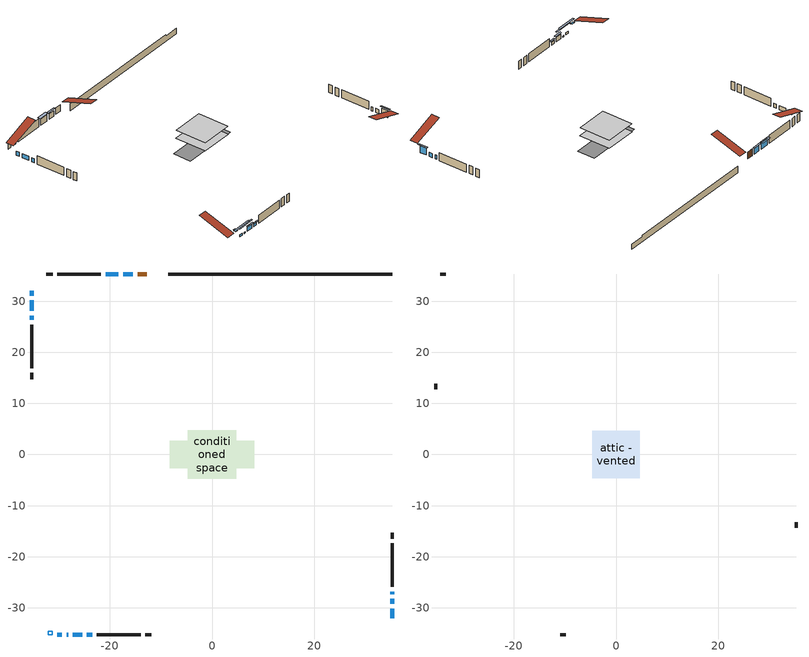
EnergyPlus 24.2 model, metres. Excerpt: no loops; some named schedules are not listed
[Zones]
conditioned space
 floor adiabatic (AdiabaticFloorConstruction): -4.72,-4.72 -4.72,4.72 4.72,4.72 4.72,-4.72 z0.85
 floor foundation (Slab1 construction): -8.29,-2.68 -8.29,2.68 8.29,2.68 8.29,-2.68 z-1.16
 wall outside (AdiabaticWallConstruction 1): -12.81,35.32 -14.57,35.32 z0.85:2.88
 wall outside (AdiabaticWallConstruction): 35.32,-32.01 35.32,-30.18 z0.85:2.88; -30.29,-35.32 -29.37,-35.32 z0.85:1.46; -28.45,-35.32 -28.14,-35.32 z0.85:1.18; -35.32,32.01 -35.32,31.09 / 35.32,-29.25 35.32,-28.25 / 35.32,-27.32 35.32,-26.85 / -35.32,30.16 -35.32,28.09 / -35.32,27.16 -35.32,26.34 z0.85:2.07; -15.5,35.32 -17.4,35.32 z0.85:2.5; -18.33,35.32 -20.82,35.32 z0.85:2.76; -27.21,-35.32 -25.44,-35.32 z0.85:2.27; -24.51,-35.32 -23.44,-35.32 z0.85:1.79
 wall outside (Wall1 construction): -21.75,35.32 -30.28,35.32 / -22.51,-35.32 -13.99,-35.32 / -35.32,25.41 -35.32,16.89 / 35.32,-25.92 35.32,-17.4 z0.85:3.29
 wall outside (Wall2 construction): -31.2,35.32 -32.39,35.32 / -13.06,-35.32 -11.87,-35.32 / -35.32,15.96 -35.32,14.77 / 35.32,-16.47 35.32,-15.28 z0.85:3.29
 wall foundation (FoundationWall1 construction): -8.57,35.32,-1.16 -8.57,35.32,0.85 30.93,35.32,0.85 30.93,35.32,0.45 35.32,35.32,0.45 35.32,35.32,-1.16
 window (WindowConstruction): 35.32,-32.01 35.32,-30.18 z0.85:2.88
 window (WindowConstruction 9): -30.29,-35.32 -29.38,-35.32 z0.85:1.46
 window (WindowConstruction 10): -28.45,-35.32 -28.14,-35.32 z0.85:1.18
 window (WindowConstruction 11): -35.32,32.01 -35.32,31.09 z0.85:2.07
 window (WindowConstruction 1): 35.32,-29.25 35.32,-28.25 z0.85:2.07
 window (WindowConstruction 2): 35.32,-27.32 35.32,-26.85 z0.85:2.07
 window (WindowConstruction 3): -15.5,35.32 -17.4,35.32 z0.85:2.5
 window (WindowConstruction 4): -18.33,35.32 -20.82,35.32 z0.85:2.75
 window (WindowConstruction 5): -27.21,-35.32 -25.44,-35.32 z0.85:2.27
 window (WindowConstruction 6): -24.51,-35.32 -23.44,-35.32 z0.85:1.79
 window (WindowConstruction 7): -35.32,30.16 -35.32,28.09 z0.85:2.07
 window (WindowConstruction 8): -35.32,27.16 -35.32,26.34 z0.85:2.07
 door (Door): -12.81,35.32 -14.57,35.32 z0.85:2.88
 ceiling adiabatic (AdiabaticFloorConstruction): 4.72,-4.72 4.72,4.72 -4.72,4.72 -4.72,-4.72 z0.85
 roof outside (AdiabaticRoofConstruction): -31.22,-35.32,3.29 -31.22,-34.57,3.54 -32.01,-34.57,3.54 -32.01,-35.32,3.29
 skylight (SkylightConstruction): -31.22,-35.32,3.29 -31.22,-34.57,3.54 -32.01,-34.57,3.54 -32.01,-35.32,3.29
attic - vented
 floor to conditioned space (Floor1 construction Reversed): -4.64,-4.64 -4.64,4.64 4.64,4.64 4.64,-4.64 z3.29
 wall outside (Wall3 construction): -33.32,35.32 -34.39,35.32 / -10.94,-35.32 -9.88,-35.32 / -35.32,13.84 -35.32,12.78 / 35.32,-14.35 35.32,-13.29 z0.85:3.29
 roof outside (Roof1 construction): -11.88,35.32,3.29 -11.88,26.28,6.3 -9.5,26.28,6.3 -9.5,35.32,3.29; -32.94,-35.32,3.29 -32.94,-26.28,6.3 -35.32,-26.28,6.3 -35.32,-35.32,3.29; -35.32,32.94,3.29 -26.28,32.94,6.3 -26.28,35.32,6.3 -35.32,35.32,3.29; 35.32,-32.94,3.29 26.28,-32.94,6.3 26.28,-35.32,6.3 35.32,-35.32,3.29
shading: 35.32,-29.72 35.32,-32.47 35.72,-32.47 35.72,-29.72 z3.34; -26.85,-35.32 -32.82,-35.32 -32.82,-35.73 -26.85,-35.73 z3.99; -25.61,-35.32 -30.98,-35.32 -30.98,-35.73 -25.61,-35.73 z3.71; -17.86,35.32 -15.04,35.32 -15.04,35.72 -17.86,35.72 z2.96; -21.12,35.32 -18.03,35.32 -18.03,36.08 -21.12,36.08 z3.05; -25.14,-35.32 -27.51,-35.32 -27.51,-35.72 -25.14,-35.72 z2.57; -23.14,-35.32 -24.81,-35.32 -24.81,-35.72 -23.14,-35.72 z2.09
[Building]
Building 1: Terrain=Suburbs
[Site:Location]
Toronto Intl AP_ON: Latitude {deg}=43.68; Longitude {deg}=-79.63; Time Zone {hr}=-5; Elevation {m}=173; Keep Site Location Information=Yes
[Site:GroundTemperature:Shallow]
4.59119, 2.66285, 2.50842, 3.42352, 7.09712, 10.7536, 13.9236, 15.9317, 16.1023, 14.4691, 11.3799, 7.83558
[Site:WaterMainsTemperature]
Calculation Method=Schedule; Temperature Schedule=mains temperature schedule
[Material] Roughness=Rough; Thermal Absorptance=0.9
Name | Thickness {m} | Conductivity {W/m-K} | Density {kg/m3} | Specific Heat {J/kg-K} | Solar Absorptance | Visible Absorptance
asphalt or fiberglass shingles | 0.00635 | 0.162714 | 1121.4 | 1465.45 | 0.4 | 0.4
asphalt or fiberglass shingles 1 | 0.00635 | 0.162714 | 1121.4 | 1465.45 | 0.7 | 0.7
ceiling loosefill ins | 0.0846667 | 0.0480833 | 16.02 | 1046.75 | 0.7 | 0.7
ceiling stud and cavity | 0.1397 | 0.0907748 | 65.682 | 1177.47 | 0.7 | 0.7
concrete 4.0 in. | 0.1016 | 1.803125 | 2242.8 | 837.4 | 0.7 | 0.7
concrete 8.0 in. | 0.2032 | 1.803125 | 2242.8 | 837.4 | 0.7 | 0.7
door material | 0.04445 | 0.188738 | 512.64 | 1214.23 | 0.7 | 0.7
exterior vertical ins | 0.00216305 | 0.029427 | 32.04 | 1214.23 | 0.7 | 0.7
floor covering | 0.0127 | 0.0433444 | 54.468 | 1339.84 | 0.6 | 0.6
floor rigid ins; roof rigid ins; wall rigid ins | 0.512978 | 0.029427 | 32.04 | 1214.23 | 0.7 | 0.7
floor stud and cavity | 0.1397 | 1.75129 | 37.0049 | 1207.88 | 0.7 | 0.7
furniture material conditioned space 1 | 0.1524 | 0.115458 | 640.8 | 1214.23 | 0.6 | 0.6
gypsum board | 0.00254 | 0.160291 | 801 | 837.4 | 0.6 | 0.6
gypsum board 1 | 0.0127 | 0.160291 | 801 | 837.4 | 0.6 | 0.6
osb sheathing 0.5 in. | 0.0127 | 0.115458 | 512.64 | 1214.23 | 0.7 | 0.7
osb sheathing 0.75 in. | 0.01905 | 0.115458 | 512.64 | 1214.23 | 0.7 | 0.7
roof stud and cavity | 0.18415 | 1.78685 | 37.0049 | 1207.88 | 0.6 | 0.6
wall stud and cavity | 0.0889 | 0.252165 | 50.32683 | 1063.81 | 0.7 | 0.7
wall stud and cavity 1 | 0.1397 | 0.121313 | 139.0536 | 1170.24 | 0.7 | 0.7
wall stud and cavity 2 | 0.0889 | 6.9971 | 50.32683 | 1063.81 | 0.6 | 0.6
wall stud and cavity 3 | 0.0889 | 0.380278 | 52.3479 | 1209.89 | 0.7 | 0.7
wall stud and cavity 4 | 0.0889 | 0.391764 | 83.0341 | 1211.67 | 0.7 | 0.7
wood siding | 0.00254 | 0.102417 | 544.68 | 1172.36 | 0.4 | 0.4
wood siding 1 | 0.0254 | 0.102417 | 544.68 | 1172.36 | 0.4 | 0.4
wood siding 2; wood siding 3 | 0.0254 | 0.102417 | 544.68 | 1172.36 | 0.7 | 0.7
[WindowMaterial:SimpleGlazingSystem]
Name | U-Factor {W/m2-K} | Solar Heat Gain Coefficient
SkylightMaterial | 2.13282 | 0.5726
WindowMaterial | 3.296079 | 0.7
WindowMaterial 1 | 4.1404 | 0.69
WindowMaterial 10 | 4.55546 | 0.66
WindowMaterial 2 | 4.59521 | 0.65
WindowMaterial 3 | 5.927832 | 0.79
WindowMaterial 4 | 6.00221 | 0.8
WindowMaterial 5 | 3.88943 | 0.71
WindowMaterial 6 | 4.22614 | 0.68
WindowMaterial 7 | 4.23011 | 0.68
WindowMaterial 8 | 5.37025 | 0.69
WindowMaterial 9 | 4.391933 | 0.49
[Construction]
AdiabaticFloorConstruction: floor stud and cavity, floor rigid ins, osb sheathing 0.75 in., floor covering
AdiabaticRoofConstruction: asphalt or fiberglass shingles 1, roof rigid ins, osb sheathing 0.75 in., roof stud and cavity
AdiabaticWallConstruction: wood siding 2, wall rigid ins, wall stud and cavity 3, gypsum board 1
AdiabaticWallConstruction 1: wood siding 3, wall rigid ins, wall stud and cavity 3, gypsum board 1
Door: door material
Floor1 construction Reversed: gypsum board 1, ceiling stud and cavity, ceiling loosefill ins
FoundationWall1 construction: concrete 8.0 in.
furniture construction conditioned space 1: furniture material conditioned space 1
PartitionWallConstruction: gypsum board 1, wall stud and cavity 4, gypsum board 1
Roof1 construction: asphalt or fiberglass shingles
SkylightConstruction: SkylightMaterial
Slab1 construction: concrete 4.0 in.
Wall1 construction: wood siding, wall stud and cavity, gypsum board
Wall2 construction: wood siding 1, osb sheathing 0.5 in., wall stud and cavity 1, gypsum board 1
Wall3 construction: wood siding, wall stud and cavity 2
WindowConstruction: WindowMaterial
WindowConstruction 1: WindowMaterial 1
WindowConstruction 10: WindowMaterial 9
WindowConstruction 11: WindowMaterial 10
WindowConstruction 2: WindowMaterial 2
WindowConstruction 3: WindowMaterial 3
WindowConstruction 4: WindowMaterial 4
WindowConstruction 5; WindowConstruction 7: WindowMaterial 5
WindowConstruction 6: WindowMaterial 6
WindowConstruction 8: WindowMaterial 7
WindowConstruction 9: WindowMaterial 8
[Zone] Multiplier=1; Part of Total Floor Area=Yes
Name | Volume {m3}
attic - vented | 42.5331
conditioned space | 412.9
[Space]
Name | Zone | Volume {m3}
attic - vented 1 | attic - vented | 42.5331
conditioned space 1 | conditioned space | 412.9
[ZoneInfiltration:EffectiveLeakageArea]
infil attic - vented 1: Zone or Space=attic - vented 1; Schedule=Always On Discrete; Effective Air Leakage Area {cm2}=3561.16; Stack Coefficient=0.000379044; Wind Coefficient=1.31542e-05
[ZoneMixing]
whole house fan mix: Zone or Space=attic - vented; Schedule=Always On Continuous; Design Flow Rate Calculation Method=Flow/Zone; Design Flow Rate {m3/s}=0; Source Zone or Space=conditioned space
[SurfaceProperty:ExposedFoundationPerimeter]
Slab1: Exposed Perimeter Calculation Method=TotalExposedPerimeter; Total Exposed Perimeter {m}=43.891
[InternalMass] Zone or ZoneList=conditioned space; Space or SpaceList=conditioned space 1
Name | Construction | Surface Area {m2}
furniture mass conditioned space 1 | furniture construction conditioned space 1 | 71.2001
partition wall mass | PartitionWallConstruction | 178
[Lights]
interior lighting: Zone or ZoneList or Space or SpaceList=conditioned space 1; Schedule=interior lighting schedule; Design Level Calculation Method=LightingLevel; Lighting Level {W}=343.2; Return Air Fraction=0; Fraction Radiant=0.6; Fraction Visible=0.2; Fraction Replaceable=1
[People]
occupants: Zone or ZoneList or Space or SpaceList=conditioned space 1; Number of People Schedule=occupants schedule; Number of People Calculation Method=People; Number of People=3; Fraction Radiant=0.314171; Sensible Heat Fraction=0.56303; Activity Level Schedule=occupants activity schedule; Carbon Dioxide Generation Rate {m3/s-W}=0; Enable ASHRAE 55 Comfort Warnings=No; Mean Radiant Temperature Calculation Type=EnclosureAveraged
[ElectricEquipment] Zone or ZoneList or Space or SpaceList=conditioned space 1; Design Level Calculation Method=EquipmentLevel
Name | Schedule | Design Level {W} | Fraction Latent | Fraction Radiant | Fraction Lost
clothes dryer | clothes dryer schedule | 140.772 | 0.015 | 0.081 | 0.85
clothes washer | clothes washer schedule | 32.1985 | 0.03 | 0.162 | 0.7
cooking range | cooking range schedule | 215.147 | 0.08 | 0.432 | 0.2
dishwasher | dishwasher schedule | 66.8632 | 0.3 | 0.18 | 0.4
fridge | fridge schedule | 72.9452 | 0 | 0.6 | 0
mech vent house fan | mech vent house fan schedule | 0 | 0 | 0 | 1
mech vent house fan cfis | mech vent house fan cfis schedule | 0 | 0 | 0 | 0
mech vent range fan 0 | mech vent range fan 0 schedule | 57 | 0 | 0 | 1
misc plug loads | misc plug loads schedule | 494.7 | 0.045 | 0.513 | 0.1
whole house fan | Always On Discrete | 0 | 0 | 0 | 1
[OtherEquipment] Zone or ZoneList or Space or SpaceList=conditioned space 1; Design Level Calculation Method=EquipmentLevel
Name | Fuel Type | Schedule | Design Level {W} | Fraction Latent | Fraction Radiant | Fraction Lost
clothes dryer 1 | Electricity | clothes dryer schedule | 0 | 0.015 | 0.081 | 0.85
cooking range 1 | Electricity | cooking range schedule | 0 | 0.08 | 0.432 | 0.2
general water use latent | None | general water use schedule | 62.594 | 1 | 0 | 0
general water use sensible | None | general water use schedule | -61.6891 | 0 | 0.6 | 0
mech vent house fan latent load | None | Always On Discrete | 0 | 1 | 0 | 0
mech vent house fan sensible load | None | Always On Discrete | 0 | 0 | 0 | 0
water heater energy adjustment1 | NaturalGas | Always On Discrete | 0.01 | 0 | 0 | 1
[ZoneInfiltration:DesignFlowRate] Zone or ZoneList or Space or SpaceList=conditioned space 1; Schedule=Always On Discrete; Design Flow Rate Calculation Method=Flow/Zone; Design Flow Rate {m3/s}=0
infil flow; natural vent flow; whole house fan flow
[AvailabilityManager:Scheduled]
central ac and furnace airloop Availability Manager: Schedule=Always On Discrete
[Foundation:Kiva]
Foundation Kiva 1: Initial Indoor Air Temperature {C}=18; Wall Height Above Grade {m}=0.849996; Wall Depth Below Slab {m}=0.2032; Custom Block Material Name 1=exterior vertical ins; Custom Block Depth 1 {m}=2.01; Custom Block X Position 1 {m}=0.2032; Custom Block Z Position 1 {m}=0
[Foundation:Kiva:Settings]
Soil Conductivity {W/m-K}=0.849921; Soil Density {kg/m3}=1842.3; Soil Specific Heat {J/kg-K}=418.7; Ground Solar Absorptivity=0.9; Ground Thermal Absorptivity=0.9; Ground Surface Roughness {m}=0.03; Far-Field Width {m}=40; Deep-Ground Boundary Condition=ZeroFlux; Deep-Ground Depth {m}=40; Minimum Cell Dimension {m}=0.2; Maximum Cell Growth Coefficient=3; Simulation Timestep=Timestep
[Exterior:Lights]
exterior lighting: Schedule=exterior lighting schedule; Design Level {W}=75.6
[EnergyManagementSystem:GlobalVariable]
central_ac_and_furnace_airloop_Fan_RTF
infil_program_Qfan
infil_program_Qinf
natural_vent_program_Qnv
natural_vent_program_Qwhf
[EnergyManagementSystem:Sensor]
Name | Output:Variable or Output:Meter Index Key | Output:Variable or Output:Meter
airflow_gain | infil flow | Infiltration Sensible Heat Gain Energy
airflow_gain_1 | natural vent flow | Infiltration Sensible Heat Gain Energy
airflow_gain_2 | whole house fan flow | Infiltration Sensible Heat Gain Energy
airflow_loss | infil flow | Infiltration Sensible Heat Loss Energy
airflow_loss_1 | natural vent flow | Infiltration Sensible Heat Loss Energy
airflow_loss_2 | whole house fan flow | Infiltration Sensible Heat Loss Energy
clg_load_cond |  | Cooling:EnergyTransfer:Zone:CONDITIONED SPACE
clg_sp_s; clg_sp_s_1 | cooling setpoint | Schedule Value
clothes_dryer_exhaust_0_sch_s | clothes dryer exhaust 0 schedule | Schedule Value
cool_season | cooling season schedule | Schedule Value
htg_load_cond |  | Heating:EnergyTransfer:Zone:CONDITIONED SPACE
htg_sp_s; htg_sp_s_1 | heating setpoint | Schedule Value
ig_ee_conv | clothes dryer | Electric Equipment Convective Heating Energy
ig_ee_conv_2 | cooking range | Electric Equipment Convective Heating Energy
ig_ee_conv_4 | fridge | Electric Equipment Convective Heating Energy
ig_ee_conv_5 | misc plug loads | Electric Equipment Convective Heating Energy
ig_ee_conv_6 | whole house fan | Electric Equipment Convective Heating Energy
ig_ee_rad | clothes dryer | Electric Equipment Radiant Heating Energy
ig_ee_rad_2 | cooking range | Electric Equipment Radiant Heating Energy
ig_ee_rad_4 | fridge | Electric Equipment Radiant Heating Energy
ig_ee_rad_5 | misc plug loads | Electric Equipment Radiant Heating Energy
ig_ee_rad_6 | whole house fan | Electric Equipment Radiant Heating Energy
ig_lgt_conv | interior lighting | Lights Convective Heating Energy
ig_lgt_rad | interior lighting | Lights Radiant Heating Energy
ig_lgt_vis | interior lighting | Lights Visible Radiation Heating Energy
ig_oe_conv | clothes dryer 1 | Other Equipment Convective Heating Energy
ig_oe_conv_1 | cooking range 1 | Other Equipment Convective Heating Energy
ig_oe_conv_2 | general water use latent | Other Equipment Convective Heating Energy
ig_oe_conv_3 | general water use sensible | Other Equipment Convective Heating Energy
ig_oe_conv_4 | water heater energy adjustment1 | Other Equipment Convective Heating Energy
ig_oe_rad | clothes dryer 1 | Other Equipment Radiant Heating Energy
ig_oe_rad_1 | cooking range 1 | Other Equipment Radiant Heating Energy
ig_oe_rad_2 | general water use latent | Other Equipment Radiant Heating Energy
ig_oe_rad_3 | general water use sensible | Other Equipment Radiant Heating Energy
ig_oe_rad_4 | water heater energy adjustment1 | Other Equipment Radiant Heating Energy
ig_ppl_conv | occupants | People Convective Heating Energy
ig_ppl_rad | occupants | People Radiant Heating Energy
im_conv | furniture mass conditioned space 1 | Surface Inside Face Convection Heat Gain Energy
im_conv_1 | partition wall mass | Surface Inside Face Convection Heat Gain Energy
im_ig | furniture mass conditioned space 1 | Surface Inside Face Internal Gains Radiation Heat Gain Energy
im_ig_1 | partition wall mass | Surface Inside Face Internal Gains Radiation Heat Gain Energy
im_lgt | furniture mass conditioned space 1 | Surface Inside Face Lights Radiation Heat Gain Energy
im_lgt_1 | partition wall mass | Surface Inside Face Lights Radiation Heat Gain Energy
im_sol | furniture mass conditioned space 1 | Surface Inside Face Solar Radiation Heat Gain Energy
im_sol_1 | partition wall mass | Surface Inside Face Solar Radiation Heat Gain Energy
im_surf | furniture mass conditioned space 1 | Surface Inside Face Net Surface Thermal Radiation Heat Gain Energy
im_surf_1 | partition wall mass | Surface Inside Face Net Surface Thermal Radiation Heat Gain Energy
mech_vent_range_fan_0_sch_s | mech vent range fan 0 schedule | Schedule Value
mv_conv | mech vent house fan | Electric Equipment Convective Heating Energy
mv_conv_1 | mech vent house fan cfis | Electric Equipment Convective Heating Energy
mv_conv_2 | mech vent range fan 0 | Electric Equipment Convective Heating Energy
mv_conv_3 | mech vent house fan latent load | Other Equipment Convective Heating Energy
mv_conv_4 | mech vent house fan sensible load | Other Equipment Convective Heating Energy
mv_rad | mech vent house fan | Electric Equipment Radiant Heating Energy
mv_rad_1 | mech vent house fan cfis | Electric Equipment Radiant Heating Energy
mv_rad_2 | mech vent range fan 0 | Electric Equipment Radiant Heating Energy
mv_rad_3 | mech vent house fan latent load | Other Equipment Radiant Heating Energy
mv_rad_4 | mech vent house fan sensible load | Other Equipment Radiant Heating Energy
natural_vent_s | natural vent schedule | Schedule Value
out_pb_s |  | Site Outdoor Air Barometric Pressure
out_wt_s |  | Site Outdoor Air Humidity Ratio
site_vw_s |  | Site Wind Speed
ss_back_out | Window1 | Surface Window Shortwave from Zone Back Out Window Heat Transfer Rate
ss_back_out_1 | Window10 | Surface Window Shortwave from Zone Back Out Window Heat Transfer Rate
ss_back_out_10 | Window7 | Surface Window Shortwave from Zone Back Out Window Heat Transfer Rate
ss_back_out_11 | Window8 | Surface Window Shortwave from Zone Back Out Window Heat Transfer Rate
ss_back_out_12 | Window9 | Surface Window Shortwave from Zone Back Out Window Heat Transfer Rate
ss_back_out_2 | Window11 | Surface Window Shortwave from Zone Back Out Window Heat Transfer Rate
ss_back_out_3 | Window12 | Surface Window Shortwave from Zone Back Out Window Heat Transfer Rate
ss_back_out_4 | Window13 | Surface Window Shortwave from Zone Back Out Window Heat Transfer Rate
ss_back_out_5 | Window2 | Surface Window Shortwave from Zone Back Out Window Heat Transfer Rate
ss_back_out_6 | Window3 | Surface Window Shortwave from Zone Back Out Window Heat Transfer Rate
ss_back_out_7 | Window4 | Surface Window Shortwave from Zone Back Out Window Heat Transfer Rate
ss_back_out_8 | Window5 | Surface Window Shortwave from Zone Back Out Window Heat Transfer Rate
ss_back_out_9 | Window6 | Surface Window Shortwave from Zone Back Out Window Heat Transfer Rate
ss_conv | Door1 | Surface Inside Face Convection Heat Gain Energy
ss_conv_1 | Window1 | Surface Inside Face Convection Heat Gain Energy
ss_conv_10 | Window6 | Surface Inside Face Convection Heat Gain Energy
ss_conv_11 | Window7 | Surface Inside Face Convection Heat Gain Energy
ss_conv_12 | Window8 | Surface Inside Face Convection Heat Gain Energy
ss_conv_13 | Window9 | Surface Inside Face Convection Heat Gain Energy
ss_conv_2 | Window10 | Surface Inside Face Convection Heat Gain Energy
ss_conv_3 | Window11 | Surface Inside Face Convection Heat Gain Energy
ss_conv_4 | Window12 | Surface Inside Face Convection Heat Gain Energy
ss_conv_5 | Window13 | Surface Inside Face Convection Heat Gain Energy
ss_conv_6 | Window2 | Surface Inside Face Convection Heat Gain Energy
ss_conv_7 | Window3 | Surface Inside Face Convection Heat Gain Energy
ss_conv_8 | Window4 | Surface Inside Face Convection Heat Gain Energy
ss_conv_9 | Window5 | Surface Inside Face Convection Heat Gain Energy
ss_ig | Door1 | Surface Inside Face Internal Gains Radiation Heat Gain Energy
ss_ig_1 | Window1 | Surface Inside Face Internal Gains Radiation Heat Gain Energy
ss_ig_10 | Window6 | Surface Inside Face Internal Gains Radiation Heat Gain Energy
ss_ig_11 | Window7 | Surface Inside Face Internal Gains Radiation Heat Gain Energy
ss_ig_12 | Window8 | Surface Inside Face Internal Gains Radiation Heat Gain Energy
ss_ig_13 | Window9 | Surface Inside Face Internal Gains Radiation Heat Gain Energy
ss_ig_2 | Window10 | Surface Inside Face Internal Gains Radiation Heat Gain Energy
ss_ig_3 | Window11 | Surface Inside Face Internal Gains Radiation Heat Gain Energy
ss_ig_4 | Window12 | Surface Inside Face Internal Gains Radiation Heat Gain Energy
ss_ig_5 | Window13 | Surface Inside Face Internal Gains Radiation Heat Gain Energy
ss_ig_6 | Window2 | Surface Inside Face Internal Gains Radiation Heat Gain Energy
ss_ig_7 | Window3 | Surface Inside Face Internal Gains Radiation Heat Gain Energy
ss_ig_8 | Window4 | Surface Inside Face Internal Gains Radiation Heat Gain Energy
ss_ig_9 | Window5 | Surface Inside Face Internal Gains Radiation Heat Gain Energy
ss_lgt | Door1 | Surface Inside Face Lights Radiation Heat Gain Energy
ss_sol | Door1 | Surface Inside Face Solar Radiation Heat Gain Energy
ss_surf | Door1 | Surface Inside Face Net Surface Thermal Radiation Heat Gain Energy
ss_surf_1 | Window1 | Surface Inside Face Net Surface Thermal Radiation Heat Gain Energy
ss_surf_10 | Window6 | Surface Inside Face Net Surface Thermal Radiation Heat Gain Energy
ss_surf_11 | Window7 | Surface Inside Face Net Surface Thermal Radiation Heat Gain Energy
ss_surf_12 | Window8 | Surface Inside Face Net Surface Thermal Radiation Heat Gain Energy
ss_surf_13 | Window9 | Surface Inside Face Net Surface Thermal Radiation Heat Gain Energy
ss_surf_2 | Window10 | Surface Inside Face Net Surface Thermal Radiation Heat Gain Energy
ss_surf_3 | Window11 | Surface Inside Face Net Surface Thermal Radiation Heat Gain Energy
ss_surf_4 | Window12 | Surface Inside Face Net Surface Thermal Radiation Heat Gain Energy
ss_surf_5 | Window13 | Surface Inside Face Net Surface Thermal Radiation Heat Gain Energy
ss_surf_6 | Window2 | Surface Inside Face Net Surface Thermal Radiation Heat Gain Energy
ss_surf_7 | Window3 | Surface Inside Face Net Surface Thermal Radiation Heat Gain Energy
ss_surf_8 | Window4 | Surface Inside Face Net Surface Thermal Radiation Heat Gain Energy
ss_surf_9 | Window5 | Surface Inside Face Net Surface Thermal Radiation Heat Gain Energy
ss_trans_in | Window1 | Surface Window Transmitted Solar Radiation Rate
ss_trans_in_1 | Window10 | Surface Window Transmitted Solar Radiation Rate
ss_trans_in_10 | Window7 | Surface Window Transmitted Solar Radiation Rate
ss_trans_in_11 | Window8 | Surface Window Transmitted Solar Radiation Rate
ss_trans_in_12 | Window9 | Surface Window Transmitted Solar Radiation Rate
ss_trans_in_2 | Window11 | Surface Window Transmitted Solar Radiation Rate
ss_trans_in_3 | Window12 | Surface Window Transmitted Solar Radiation Rate
ss_trans_in_4 | Window13 | Surface Window Transmitted Solar Radiation Rate
ss_trans_in_5 | Window2 | Surface Window Transmitted Solar Radiation Rate
ss_trans_in_6 | Window3 | Surface Window Transmitted Solar Radiation Rate
ss_trans_in_7 | Window4 | Surface Window Transmitted Solar Radiation Rate
ss_trans_in_8 | Window5 | Surface Window Transmitted Solar Radiation Rate
ss_trans_in_9 | Window6 | Surface Window Transmitted Solar Radiation Rate
ss_trans_out | Window1 | Surface Inside Face Initial Transmitted Diffuse Transmitted Out Window Solar Radiation Rate
ss_trans_out_1 | Window10 | Surface Inside Face Initial Transmitted Diffuse Transmitted Out Window Solar Radiation Rate
ss_trans_out_10 | Window7 | Surface Inside Face Initial Transmitted Diffuse Transmitted Out Window Solar Radiation Rate
ss_trans_out_11 | Window8 | Surface Inside Face Initial Transmitted Diffuse Transmitted Out Window Solar Radiation Rate
ss_trans_out_12 | Window9 | Surface Inside Face Initial Transmitted Diffuse Transmitted Out Window Solar Radiation Rate
ss_trans_out_2 | Window11 | Surface Inside Face Initial Transmitted Diffuse Transmitted Out Window Solar Radiation Rate
ss_trans_out_3 | Window12 | Surface Inside Face Initial Transmitted Diffuse Transmitted Out Window Solar Radiation Rate
ss_trans_out_4 | Window13 | Surface Inside Face Initial Transmitted Diffuse Transmitted Out Window Solar Radiation Rate
ss_trans_out_5 | Window2 | Surface Inside Face Initial Transmitted Diffuse Transmitted Out Window Solar Radiation Rate
ss_trans_out_6 | Window3 | Surface Inside Face Initial Transmitted Diffuse Transmitted Out Window Solar Radiation Rate
ss_trans_out_7 | Window4 | Surface Inside Face Initial Transmitted Diffuse Transmitted Out Window Solar Radiation Rate
ss_trans_out_8 | Window5 | Surface Inside Face Initial Transmitted Diffuse Transmitted Out Window Solar Radiation Rate
ss_trans_out_9 | Window6 | Surface Inside Face Initial Transmitted Diffuse Transmitted Out Window Solar Radiation Rate
s_conv | Floor1 | Surface Inside Face Convection Heat Gain Energy
s_conv_1 | FoundationWall1 | Surface Inside Face Convection Heat Gain Energy
s_conv_10 | Wall2:180 | Surface Inside Face Convection Heat Gain Energy
s_conv_11 | Wall2:270 | Surface Inside Face Convection Heat Gain Energy
s_conv_12 | Wall2:90 | Surface Inside Face Convection Heat Gain Energy
